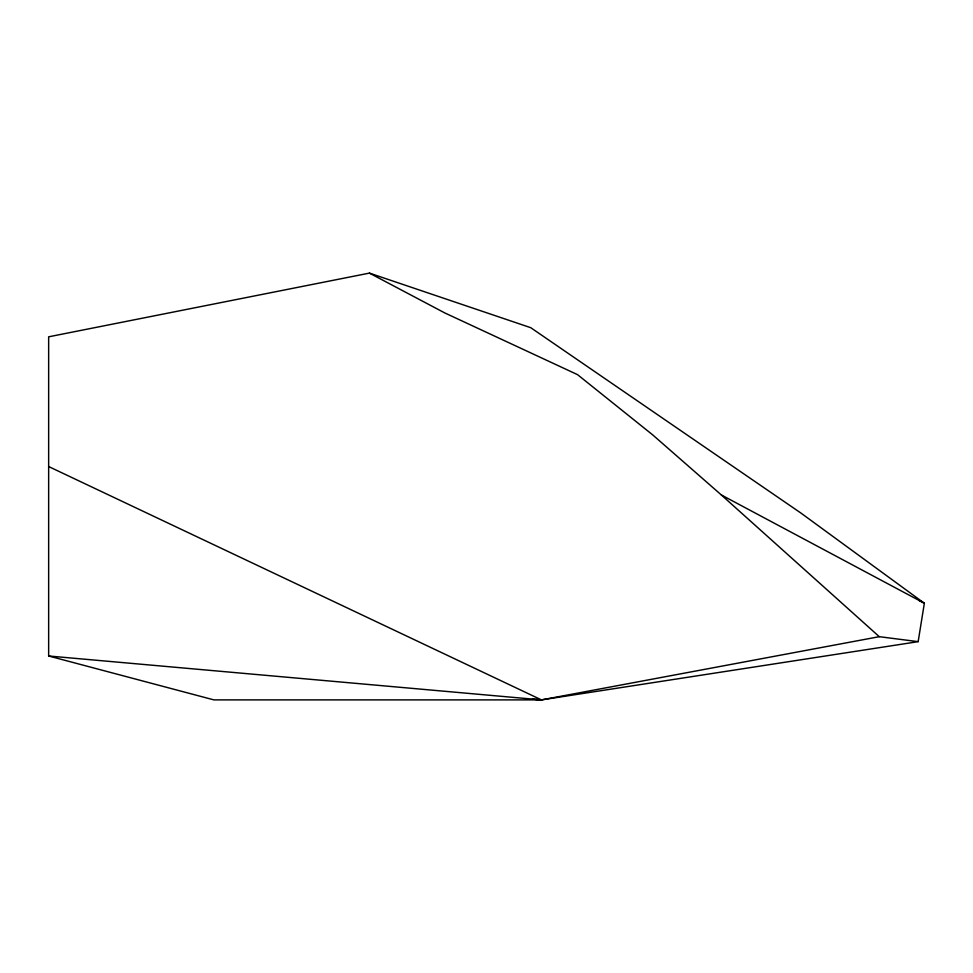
<?xml version="1.0" encoding="UTF-8"?>
<svg xmlns="http://www.w3.org/2000/svg" width="973" height="973" viewBox="0 0 973 973"><rect width="100%" height="100%" fill="white"/><g stroke="black" fill="none" stroke-linecap="round" stroke-linejoin="round"><path stroke-width="1.46" d="M918.159 641.657L924.35 603.248L800.743 512.929L530.747 327.694L369.424 273.109L48.65 336.816L48.65 655.997L213.902 699.891L541.462 699.891L918.159 641.657L879.288 636.683L541.462 699.891L48.65 655.997M532.389 699.088L541.462 699.891L48.65 466.541M369.424 273.109L444.88 312.978L577.548 374.654L652.737 434.919L721.37 494.977L879.288 636.683M919.011 600.402L924.35 603.248L721.37 494.977"/></g></svg>
